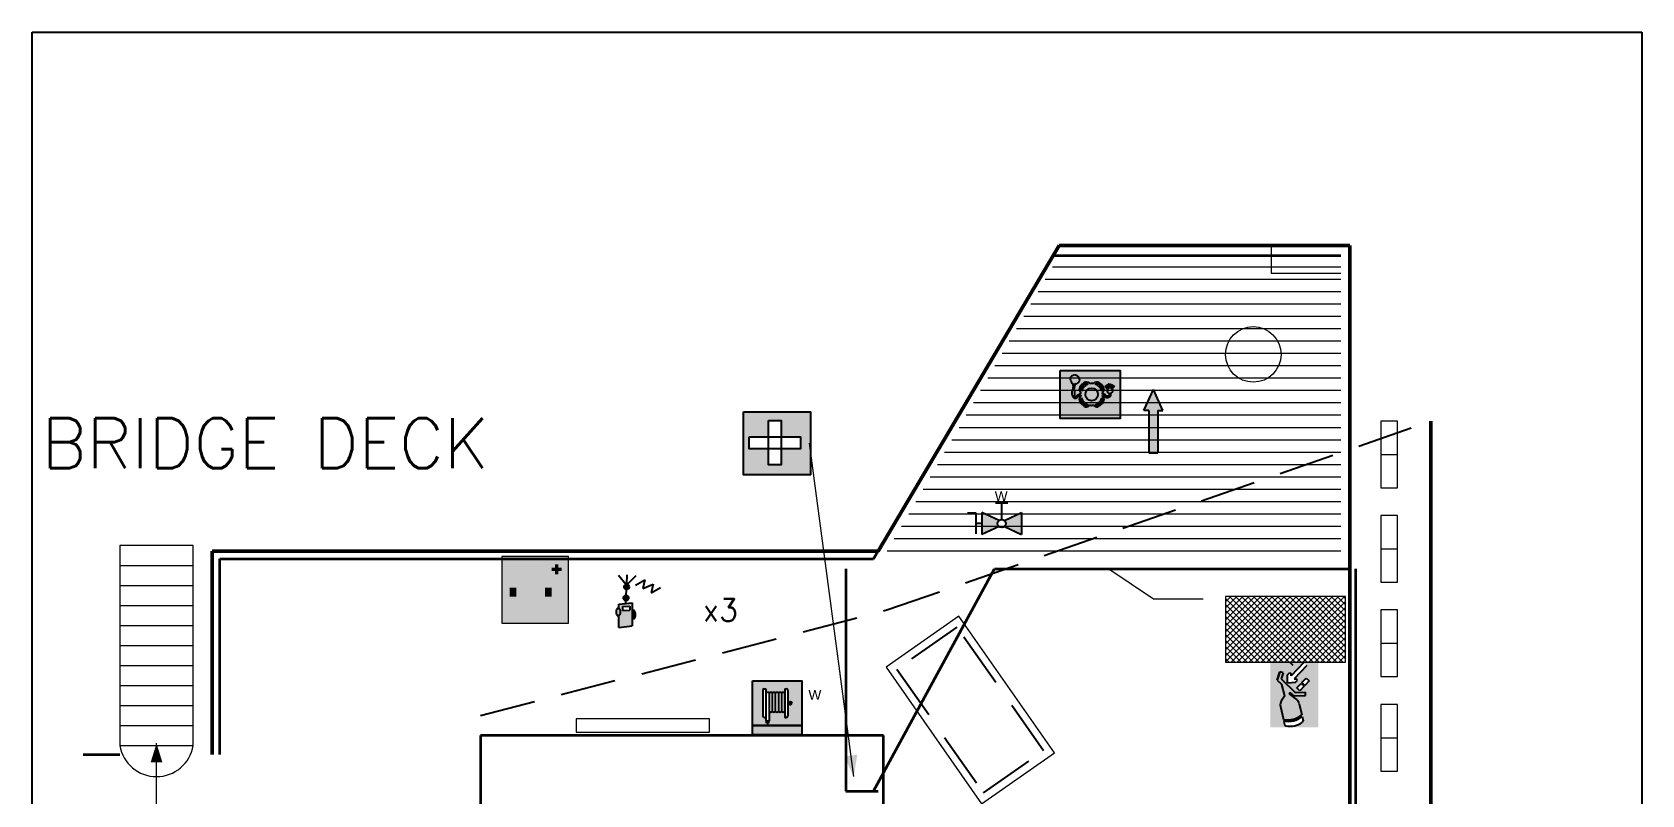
# Model space of a CAD drawing. Header units: millimetres. Extents: x -8500 to 134500, y -68500 to 34500.
# Drawn here: x 41500 to 56000, y -8863 to -2000 of the extents above; entities that cross this region are included whole.
import ezdxf
from ezdxf.enums import TextEntityAlignment as Align

# ---------------------------------------------------------------- set-up
doc = ezdxf.new("R2010")
doc.units = ezdxf.units.MM
doc.linetypes.add('DASHED_S', pattern=[750, 500, -250])
for name, color, linetype, lineweight in [('DASHED', 8, 'DASHED_S', 25), ('DETAIL', 9, 'Continuous', 13), ('HULL', 7, 'Continuous', 50), ('LEADER', 6, 'Continuous', 13), ('STAIR', 6, 'Continuous', 18), ('STRUCT', 7, 'Continuous', 35), ('SYM-FF', 1, 'Continuous', 18), ('SYM-LSA', 3, 'Continuous', 18), ('TEXT', 7, 'Continuous', 18), ('WINDOW', 5, 'Continuous', 18)]:
    doc.layers.add(name, color=color, linetype=linetype, lineweight=lineweight)
for name, color, linetype in [('dotted', 140, 'Continuous'), ('FIRE LINE', 1, 'Continuous'), ('HATCH', 1, 'Continuous'), ('INER2', 151, 'Continuous'), ('VENT', 210, 'Continuous')]:
    doc.layers.add(name, color=color, linetype=linetype)
doc.styles.add('ARIAL', font='arial.ttf')
doc.styles.add('ROMANS', font='romans.shx')
picture_1 = doc.add_image_def('image3.png', size_in_pixel=(725, 900))

# ---------------------------------------------------------------- blocks, each defined once
blk = doc.blocks.new('HOS')
at = {"layer": 'VENT'}
h = blk.add_hatch(color=3, dxfattribs=at)
h.paths.add_polyline_path([(5227.5722623177335, -4132.8303227136785), (5227.5722623177335, -4131.472752766331), (5226.126321468508, -4131.472752766331), (5226.126321468508, -4132.8303227136785)])
h.paths.add_polyline_path([(5226.665429183775, -4132.618401821925), (5226.665429183775, -4132.267842234012), (5226.245706848995, -4132.267842234012), (5226.245706848995, -4132.00958650977), (5226.665429183775, -4132.00958650977), (5226.665429183775, -4131.659026921858), (5226.935501857644, -4131.659026921858), (5226.935501857644, -4132.00958650977), (5227.353379512466, -4132.00958650977), (5227.353379512466, -4132.267842234012), (5226.935501857644, -4132.267842234012), (5226.935501857644, -4132.618401821925)])
at = {"layer": 'VENT', "color": 6}
for points in [[(5226.126321468508, -4131.472752766331), (5227.5722623177335, -4131.472752766331), (5227.5722623177335, -4132.8303227136785), (5226.126321468508, -4132.8303227136785)], [(5226.665429183775, -4131.659026921858), (5226.935501857644, -4131.659026921858), (5226.935501857644, -4132.618401821925), (5226.665429183775, -4132.618401821925)], [(5226.245706848995, -4132.00958650977), (5227.353379512466, -4132.00958650977), (5227.353379512466, -4132.267842234012), (5226.245706848995, -4132.267842234012)]]:
    blk.add_lwpolyline(points, close=True, dxfattribs=at)
blk = doc.blocks.new('FPR-MEDICAL LOCKER')
at = {"layer": 'VENT', "color": 3, "xscale": 0.45989954711139, "yscale": 0.45989954711139}
blk.add_blockref('HOS', (-2403.8256221611355, 1900.3746208022621), dxfattribs=at)
blk = doc.blocks.new('STRETCHER')
at = {"true_color": 0x6eb432}
h = blk.add_hatch(color=7, dxfattribs=at)
h.dxf.hatch_style = 1
h.paths.add_polyline_path([(-300, -300), (300, -300), (300, 300), (-300, 300)])
at = {"true_color": 0xffffff}
h = blk.add_hatch(color=7, dxfattribs=at)
h.dxf.hatch_style = 1
h.paths.add_polyline_path([(150, 170), (180, 170), (180, 140), (210, 140), (210, 170), (240, 170), (240, 200), (210, 200), (210, 230), (180, 230), (180, 200), (150, 200)])
h = blk.add_hatch(color=7, dxfattribs=at)
h.dxf.hatch_style = 1
h.paths.add_polyline_path([(-230, -60), (-170, -60), (-170, 20), (-230, 20)])
h = blk.add_hatch(color=7, dxfattribs=at)
h.dxf.hatch_style = 1
h.paths.add_polyline_path([(90, -60), (150, -60), (150, 20), (90, 20)])
h = blk.add_hatch(color=7, dxfattribs=at)
h.dxf.hatch_style = 1
h.paths.add_polyline_path([(-230, -130), (150, -130), (150, -60), (-230, -60)])
blk.add_lwpolyline([(-300, -300), (300, -300), (300, 300), (-300, 300)], close=True)
blk = doc.blocks.new('H VHF')
at = {"layer": 'HATCH'}
h = blk.add_hatch(color=80, dxfattribs=at)
h.paths.add_polyline_path([(-2247.5698931908746, -994.9713145375248, 1), (-2247.4585049582306, -994.9713145375248, 1)])
h.paths.add_polyline_path([(-2247.556193353649, -994.7324041492914, 1), (-2247.4448051210047, -994.7324041492914, 1)])
h = blk.add_hatch(color=7, dxfattribs=at)
edge = h.paths.add_edge_path()
edge.add_ellipse((-2247.6811988806126, -995.2730075182868), major_axis=(2e-14, -0.0882569156375), ratio=0.46630028571318, start_angle=0, end_angle=360.0000000000002)
h = blk.add_hatch(color=80, dxfattribs=at)
edge = h.paths.add_edge_path()
edge.add_ellipse((-2247.34764758817, -995.3297837849731), major_axis=(2e-14, -0.0882569156375), ratio=0.46630028571318, start_angle=314.31177882024366, end_angle=585.6882211797354)
edge.add_line((-2247.377095458416, -995.268130821974), (-2247.377095458416, -995.3914367479725))
at = {"layer": 'INER2'}
h = blk.add_hatch(color=80, dxfattribs=at)
edge = h.paths.add_edge_path()
edge.add_line((-2247.377095458416, -995.0756054685406), (-2247.6684185569993, -995.1067742252508))
edge.add_line((-2247.6684185569993, -995.1067742252508), (-2247.6684185569993, -995.1891142005358))
edge.add_ellipse((-2247.6811988806126, -995.2730075182868), major_axis=(2e-14, -0.0882569156375), ratio=0.46630028571318, start_angle=198.09220200842557, end_angle=341.9077979915063, ccw=False)
edge.add_line((-2247.6684185569993, -995.3569008360381), (-2247.6684185569993, -995.6063529170882))
edge.add_line((-2247.6684185569993, -995.6063529170882), (-2247.377095458416, -995.5751841603781))
edge.add_line((-2247.377095458416, -995.5751841603781), (-2247.377095458416, -995.0756054685405))
h.paths.add_polyline_path([(-2247.5915314850345, -995.2419034857376), (-2247.5904760246153, -995.1550565901749), (-2247.432040492488, -995.1507286928447), (-2247.4330959529066, -995.2375755884074)])
at = {"layer": 'dotted', "color": 6}
for p, q in [((-2247.6790468570625, -994.4783605794913), (-2247.5085998518093, -994.6771974095134)), ((-2247.498061731898, -994.6767494128951), (-2247.4888099010764, -994.4711905170554)), ((-2247.2999862446145, -994.4954214059914), (-2247.487606466061, -994.6781422834996)), ((-2247.308458445233, -994.6913278152971), (-2247.105365177981, -994.5797731953298)), ((-2247.105365177981, -994.5797731953298), (-2247.1471027137363, -994.766605189598)), ((-2247.1471027137363, -994.766605189598), (-2246.929962170356, -994.6732777207937)), ((-2246.929962170356, -994.6732777207937), (-2246.9716997061105, -994.8601097150621)), ((-2247.519375901241, -995.0908648510566), (-2247.516499025212, -995.0269458850337)), ((-2247.508552940044, -994.9158734288461), (-2247.5027991879865, -994.7880354968003)), ((-2246.9716997061105, -994.8601097150621), (-2246.7686064388586, -994.7485550950947)), ((-2247.6680750691257, -995.1067742252509), (-2247.3767519705425, -995.0756054685407)), ((-2247.6680750691257, -995.1891142005359), (-2247.6680750691257, -995.1067742252509)), ((-2247.6680750691257, -995.6063529170884), (-2247.6680750691257, -995.3569008360384)), ((-2247.5901325367417, -995.155056590175), (-2247.591187997161, -995.2419034857378)), ((-2247.591187997161, -995.2419034857378), (-2247.4327524650334, -995.2375755884076)), ((-2247.5901325367417, -995.155056590175), (-2247.4316970046143, -995.150728692845)), ((-2247.4316970046143, -995.150728692845), (-2247.4327524650334, -995.2375755884076)), ((-2247.3767519705425, -995.0756054685407), (-2247.3767519705425, -995.5751841603783)), ((-2247.6680750691257, -995.6063529170884), (-2247.3767519705425, -995.5751841603783))]:
    blk.add_line(p, q, dxfattribs=at)
for centre in [(-2247.5001557494534, -994.7324041492916), (-2247.513855586679, -994.971314537525)]:
    blk.add_circle(centre, 0.05569411632204, dxfattribs=at)
blk.add_ellipse((-2247.680855392739, -995.2730075182872), major_axis=(2e-14, -0.0882569156375), ratio=0.46630028571318, dxfattribs=at)
blk.add_ellipse((-2247.3473041002962, -995.3297837849733), major_axis=(2e-14, -0.0882569156375), ratio=0.46630028571318, start_param=5.48577541821343, end_param=10.22218784973517, dxfattribs=at)
blk = doc.blocks.new('FPR-HAND HELP VHF GMDSS')
at = {"layer": 'dotted', "color": 1, "xscale": 0.45989954711139, "yscale": 0.45989954711139}
blk.add_blockref('H VHF', (1033.4972201333221, 457.61788047095524), dxfattribs=at)
blk = doc.blocks.new('box')
at = {"layer": 'VENT'}
h = blk.add_hatch(color=1, dxfattribs=at)
h.paths.add_polyline_path([(1943.159325771644, -4115.59880511271), (1942.0933073256579, -4115.59880511271), (1942.0933073256579, -4116.56455545919), (1943.159325771644, -4116.56455545919)])
h.paths.add_polyline_path([(1942.8609040338692, -4116.356384316921, -0.36045246050835), (1942.827074600414, -4116.390954700581), (1942.7931285234222, -4116.390954700581), (1942.7931285234222, -4115.770540603978), (1942.827074600414, -4115.770540603978, -0.37468355164751), (1942.861013416507, -4115.8070085667405), (1942.8609587251876, -4116.0816964418245), (1942.8731599753992, -4116.0816964418245, -1), (1942.9444553520575, -4116.0816964418245, -1), (1942.8731599753992, -4116.0816964418245), (1942.8609587251876, -4116.0816964418245)])
h.paths.add_polyline_path([(1942.731802699488, -4116.265728177865), (1942.731802699488, -4115.863370378151, -0.4054505809248), (1942.7865621933715, -4115.863357658802), (1942.7865621933715, -4116.265740897214, -0.40545058092481)])
h.paths.add_polyline_path([(1942.8901330138951, -4116.0816964418245, -1), (1942.9274823135615, -4116.0816964418245, -1)])
h.paths.add_polyline_path([(1942.7252363694383, -4116.265728177865, -0.35778458132374), (1942.6639105455038, -4116.265728177863), (1942.6639105455038, -4115.863370378152, -0.35778458131794), (1942.7252363694374, -4115.863370378151)])
h.paths.add_polyline_path([(1942.6573442154531, -4116.265728177864, -0.35778458131829), (1942.596018391519, -4116.265728177864), (1942.596018391519, -4115.863370378151, -0.35778458131794), (1942.6573442154531, -4115.863370378151)])
h.paths.add_polyline_path([(1942.5894520614684, -4116.265728177865, -0.35778458131791), (1942.5281262375347, -4116.265728177865), (1942.5281262375347, -4115.863370378151, -0.35778458131794), (1942.5894520614684, -4115.863370378151)])
h.paths.add_polyline_path([(1942.521559907484, -4116.265728177865, -0.35778458131715), (1942.46023408355, -4116.265728177864), (1942.46023408355, -4115.863370378151, -0.35778458131794), (1942.521559907484, -4115.863370378151)])
h.paths.add_polyline_path([(1942.4536677534993, -4116.465131801348), (1942.3923419295652, -4116.465131801348), (1942.3923419295652, -4115.863370378151, -0.35778458131794), (1942.4536677534993, -4115.863370378151)])
h.paths.add_polyline_path([(1942.456571407818, -4116.471431169122), (1942.4384320689192, -4116.514479575899), (1942.406818592734, -4116.514479575899), (1942.388679253835, -4116.471431169122)])
h.paths.add_polyline_path([(1942.3857755995164, -4116.390954700581), (1942.3518295225226, -4116.390954700581, -0.37655340117455), (1942.317883445532, -4116.354238385563), (1942.317883445532, -4115.807256918995, -0.37655340117456), (1942.3518295225226, -4115.770540603978), (1942.385775599515, -4115.770540603978)])
blk.add_hatch(color=3, dxfattribs=at).paths.add_polyline_path([(1943.159325771644, -4116.56455545919), (1942.0933073256579, -4116.56455545919), (1942.0933073256579, -4116.766519734769), (1943.159325771644, -4116.766519734769)])
at = {"layer": 'dotted', "color": 6}
for p, q in [((1942.3183213443444, -4115.807256918995), (1942.3183213443444, -4116.354238385563)), ((1942.352267421335, -4115.770540603978), (1942.3862134983274, -4115.770540603978)), ((1942.3862134983274, -4115.770540603978), (1942.3862134983287, -4116.390954700581)), ((1942.3927798283776, -4116.465131801348), (1942.3927798283776, -4115.863370378151)), ((1942.4541056523117, -4115.863370378151), (1942.4541056523117, -4116.465131801348)), ((1942.4606719823623, -4116.265728177865), (1942.4606719823623, -4115.863370378151)), ((1942.5219978062964, -4115.863370378151), (1942.5219978062964, -4116.265728177865)), ((1942.528564136347, -4116.265728177864), (1942.528564136347, -4115.863370378151)), ((1942.5898899602807, -4115.863370378151), (1942.5898899602798, -4116.265728177865)), ((1942.5964562903314, -4116.265728177865), (1942.5964562903314, -4115.863370378151)), ((1942.6577821142655, -4115.863370378151), (1942.657782114266, -4116.265728177865)), ((1942.6643484443161, -4116.265728177864), (1942.6643484443161, -4115.863370378151)), ((1942.7256742682498, -4115.863370378151), (1942.7256742682498, -4116.265728177865)), ((1942.7322405983005, -4116.265728177864), (1942.7322405983005, -4115.863370378151)), ((1942.787000092184, -4115.863370378151), (1942.787000092184, -4116.265728177865)), ((1942.7935664222346, -4115.770540603978), (1942.7935664222346, -4116.390954700581)), ((1942.7935664222346, -4115.770540603978), (1942.8275124992265, -4115.770540603978)), ((1942.8614513153193, -4115.807008566729), (1942.8613419326816, -4116.3563843169195)), ((1942.861396624, -4116.0816964418245), (1942.9448932508699, -4116.0816964418245)), ((1942.9092455625405, -4116.117344130153), (1942.9092455625405, -4116.046048753495)), ((1942.352267421335, -4116.390954700581), (1942.3862134983274, -4116.390954700581)), ((1942.7935664222346, -4116.390954700581), (1942.8275124992265, -4116.390954700581)), ((1942.3891171526457, -4116.471431169122), (1942.4570093066304, -4116.471431169122)), ((1942.4072564915464, -4116.514479575899), (1942.3891171526475, -4116.471431169122)), ((1942.3927798283776, -4116.465131801348), (1942.4541056523117, -4116.465131801348)), ((1942.4072564915464, -4116.514479575899), (1942.4388699677315, -4116.514479575899)), ((1942.4388699677315, -4116.514479575899), (1942.4570093066304, -4116.471431169122))]:
    blk.add_line(p, q, dxfattribs=at)
for points in [[(1942.0937452244702, -4115.59880511271), (1943.1597636704564, -4115.59880511271), (1943.1597636704564, -4116.766519734769), (1942.0937452244702, -4116.766519734769)], [(1942.0937452244702, -4116.56455545919), (1943.1597636704564, -4116.56455545919), (1943.1597636704564, -4116.56455545919), (1942.0937452244702, -4116.56455545919)]]:
    blk.add_lwpolyline(points, close=True, dxfattribs=at)
for radius in [0.0356476883292, 0.01867464983343]:
    blk.add_circle((1942.9092455625405, -4116.0816964418245), radius, dxfattribs=at)
for centre, radius, start, end in [((1942.3562145352976, -4115.808240492966), 0.0379059538645, 95.97699429020469, 178.51313692569295), ((1942.4234427403449, -4115.900736100337), 0.04833643930538, 50.62714754243979, 129.3728524575606), ((1942.4913348943292, -4115.900736100337), 0.04833643930538, 50.62714754243979, 129.3728524575606), ((1942.559227048314, -4115.900736100337), 0.04833643930538, 50.62714754243979, 129.3728524575606), ((1942.6271192022982, -4115.900736100337), 0.04833643930538, 50.62714754243979, 129.3728524575606), ((1942.6950113562839, -4115.900736100337), 0.04833643930538, 50.62714754243979, 129.3728524575606), ((1942.7596268987, -4115.891578043398), 0.03931516028558, 45.84644646164389, 134.15355353858627), ((1942.8235653852644, -4115.808240492966), 0.0379059538645, 1.4868630743074438, 84.02300570979513), ((1942.3562145352976, -4116.353254811592), 0.0379059538645, 181.48686307430728, 264.0230057097955), ((1942.4913348943292, -4116.2283624556785), 0.04833643930538, 230.62714754243962, 309.37285245756044), ((1942.559227048314, -4116.2283624556785), 0.04833643930538, 230.62714754243962, 309.37285245756044), ((1942.6271192022982, -4116.2283624556785), 0.04833643930538, 230.62714754243962, 309.37285245756044), ((1942.6950113562839, -4116.2283624556785), 0.04833643930538, 230.62714754243962, 309.37285245756044), ((1942.7596268987, -4116.237520512617), 0.03931516028558, 225.84644646141396, 314.15355353835577), ((1942.8235653852644, -4116.353254811592), 0.0379059538645, 275.9769942902045, 358.5131369256928)]:
    blk.add_arc(centre, radius, start, end, dxfattribs=at)
at = {"layer": 'dotted', "color": 6, "style": 'ARIAL'}
blk.add_text('W', height=0.21216298119703, dxfattribs=at).set_placement((1943.305217066033, -4116.010571059095))
blk = doc.blocks.new('FPR-FIRE BOX HOSE WITH NOZZLES')
at = {"layer": 'VENT', "color": 2, "xscale": 0.45989954711139, "yscale": 0.45989954711139}
blk.add_blockref('box', (-893.4465108575009, 1893.0305422764322), dxfattribs=at)
blk = doc.blocks.new('RT')
at = {"layer": 'INER2'}
h = blk.add_hatch(color=80, dxfattribs=at)
h.paths.add_polyline_path([(-2247.253339815348, -991.7008389592204), (-2247.160417668152, -991.6039758243346), (-2247.0967272435764, -991.6650749309695), (-2247.1896493907725, -991.7619380658552)])
h.paths.add_polyline_path([(-2247.2716504428913, -991.7199261718943), (-2247.2079600183165, -991.7810252785287), (-2247.300882165512, -991.8778884134146), (-2247.364572590088, -991.8167893067796)])
h.paths.add_polyline_path([(-2247.250807952955, -992.4300259581926), (-2247.2246271088097, -992.5448477081285, -0.2251916368623), (-2247.6220573805667, -992.6296459996896), (-2247.645173168972, -992.528266714089, 0.22521699146813)])
h.paths.add_polyline_path([(-2247.9319213681406, -992.6671796897961), (-2246.894993671565, -992.6671796897961), (-2246.894993671565, -991.2348644758531), (-2247.9319213681406, -991.2348644758531)])
h.paths.add_polyline_path([(-2247.393257658436, -991.6939820363588), (-2247.568579771897, -991.7064755071009), (-2247.5633752379536, -991.5307858855922), (-2247.5168610495443, -991.4822989506476), (-2247.4866109556456, -991.5113182847957), (-2247.4879491534098, -991.5564918702034), (-2247.2125211322236, -991.2693824740852), (-2247.1466446339127, -991.3325787115398), (-2247.4220726550984, -991.6196881076576), (-2247.3769935639248, -991.6164757672657), (-2247.346743470027, -991.6454951014142)])
at = {"layer": 'dotted', "color": 6}
for p, q in [((-2247.730055671948, -991.4667412680802), (-2247.7837688333334, -991.6466358830737)), ((-2247.7837688333334, -991.6466358830737), (-2247.7300556719474, -991.4667412680803)), ((-2247.6604328989806, -991.4875293235796), (-2247.7300556719474, -991.4667412680803)), ((-2247.6604328989806, -991.4875293235796), (-2247.6994894758755, -991.6183365164957)), ((-2247.566818569827, -991.7053989503295), (-2247.5616140358834, -991.5297093288208)), ((-2247.5616140358834, -991.5297093288208), (-2247.515099847474, -991.4812223938762)), ((-2247.515099847474, -991.4812223938762), (-2247.4848497535754, -991.5102417280243)), ((-2247.4435318997575, -991.3315021547684), (-2247.509408398068, -991.2683059173138)), ((-2247.2107599301535, -991.2683059173138), (-2247.4861879513396, -991.555415313432)), ((-2247.4861879513396, -991.555415313432), (-2247.4848497535754, -991.5102417280245)), ((-2247.1448834318426, -991.3315021547684), (-2247.4203114530283, -991.6186115508862)), ((-2247.7837688333334, -991.6466358830737), (-2247.683948651057, -991.7433106964633)), ((-2247.6994894758755, -991.6183365164957), (-2247.3985545565743, -991.9097888711469)), ((-2247.6214641094016, -991.9867349331722), (-2247.683948651057, -991.7433106964633)), ((-2247.566818569827, -991.7053989503295), (-2247.391496456366, -991.6929054795874)), ((-2247.4203114530283, -991.6186115508862), (-2247.3752323618546, -991.6153992104943)), ((-2247.391496456366, -991.6929054795874), (-2247.3449822679568, -991.6444185446428)), ((-2247.3449822679568, -991.6444185446428), (-2247.3752323618546, -991.6153992104943)), ((-2247.3628113880177, -991.8157127500083), (-2247.2698892408216, -991.7188496151225)), ((-2247.299120963442, -991.8768118566433), (-2247.3628113880177, -991.8157127500083)), ((-2247.2061988162463, -991.7799487217574), (-2247.299120963442, -991.8768118566433)), ((-2247.2698892408216, -991.7188496151225), (-2247.2061988162463, -991.7799487217574)), ((-2247.251578613278, -991.6997624024491), (-2247.158656466082, -991.6028992675633)), ((-2247.1878881887023, -991.760861509084), (-2247.251578613278, -991.6997624024491)), ((-2247.0949660415063, -991.6639983741982), (-2247.1878881887023, -991.760861509084)), ((-2247.158656466082, -991.6028992675633), (-2247.0949660415063, -991.6639983741982)), ((-2247.7147398075535, -992.2143664974897), (-2247.65124958013, -992.492816610721)), ((-2247.6214641094016, -991.9867349331722), (-2247.69034712842, -992.0869106539075)), ((-2247.520008308281, -991.9479485404443), (-2247.3682060591236, -992.0675968016536)), ((-2247.501569785921, -991.9245548936241), (-2247.4273372986895, -991.9830638292414)), ((-2247.4273372986895, -991.9830638292414), (-2247.176520443058, -991.977842089948)), ((-2247.3985545565743, -991.9097888711469), (-2247.1780328187438, -991.9051978438791)), ((-2247.310697593176, -992.1585663091977), (-2247.2568843641125, -992.3945758548249)), ((-2247.176520443058, -991.977842089948), (-2247.1780328187438, -991.9051978438791)), ((-2247.643411966902, -992.5271901573177), (-2247.624698040089, -992.60926412762)), ((-2247.2490467508846, -992.4289494014213), (-2247.227407967077, -992.523850964163))]:
    blk.add_line(p, q, dxfattribs=at)
for centre, radius, start, end in [((-2247.55722200781, -992.1784504017375), 0.16156058668518, 145.48673474805082, 192.84458731481772), ((-2247.510789047101, -991.9362517170342), 0.01489330234003, 51.755350156740214, 231.7553501559637), ((-2247.4682153929193, -992.1944824049498), 0.16156058668518, 12.844587314788118, 51.7553501564331), ((-2247.557586825977, -992.0281392762372), 0.47402292845232, 258.7093902850555, 309.372732658121), ((-2247.5497492127492, -992.0625128228338), 0.47402292845232, 258.60386643644154, 309.3727326770286), ((-2247.51094721907, -992.1673313896629), 0.47402292845232, 259.1387518344358, 304.87115551599703), ((-2247.257690724223, -992.530755824484), 0.03105998191238, 304.87115551599703, 12.844587314869479), ((-2247.5944152829434, -992.6023592672991), 0.03105998191238, 192.84458731479538, 259.1387518344358)]:
    blk.add_arc(centre, radius, start, end, dxfattribs=at)
blk = doc.blocks.new('FPR-RADAR TRANSPONDER')
at = {"layer": 'dotted', "color": 1, "xscale": 0.45989954711139, "yscale": 0.45989954711139}
blk.add_blockref('RT', (1033.5963472447784, 456.19957169706686), dxfattribs=at)
blk = doc.blocks.new('MOB LINE')
at = {"layer": 'INER2'}
h = blk.add_hatch(color=80, dxfattribs=at)
h.paths.add_polyline_path([(-2248.099460951348, -1000.3735790440346), (-2246.803301330629, -1000.3735790440346), (-2246.803301330629, -999.3416132258227), (-2248.099460951348, -999.3416132258227)])
edge = h.paths.add_edge_path()
at = {"layer": 'dotted', "color": 6}
for p, q in [((-2247.7896401101175, -999.7645965311859), (-2247.8442662582565, -999.764596531186)), ((-2247.8442662582565, -999.764596531186), (-2247.8442662582565, -999.8701131672469)), ((-2247.831958801251, -999.8701131672469), (-2247.8442662582565, -999.8701131672469)), ((-2247.7896401101175, -999.8701131672469), (-2247.8005772694783, -999.8701131672469)), ((-2247.798377426819, -999.741131723467), (-2247.798377426819, -999.741131723467)), ((-2247.798377426819, -999.741131723467), (-2247.798377426819, -999.741131723467)), ((-2247.793128873812, -999.6928751255888), (-2247.793128873812, -999.6928751255888)), ((-2247.793128873812, -999.6928751255888), (-2247.793128873812, -999.6928751255888)), ((-2247.7896401101175, -999.764596531186), (-2247.7896401101175, -999.8701131672469)), ((-2247.7814313688127, -999.6248777908182), (-2247.7814313688127, -999.6248777908182)), ((-2247.7814313688127, -999.6248777908182), (-2247.7814313688127, -999.6248777908182)), ((-2247.6497829261693, -999.8176506048849), (-2247.659255841794, -999.8081776892599)), ((-2247.659255841794, -999.9067891961342), (-2247.6497829261693, -999.8973162805094)), ((-2247.4669160521075, -999.6158378995734), (-2247.4574431364827, -999.6253108151983)), ((-2247.377777460858, -999.6253108151983), (-2247.368304545233, -999.6158378995734)), ((-2247.1759647555464, -999.8081776892599), (-2247.1854376711713, -999.8176506048849)), ((-2247.1854376711713, -999.8973162805094), (-2247.1759647555464, -999.9067891961342)), ((-2247.120028095907, -999.6739994728555), (-2247.127187113769, -999.6811584907177)), ((-2247.127187113769, -999.6811584907177), (-2247.0820365379013, -999.7263090665856)), ((-2247.074877520039, -999.7191500487235), (-2247.120028095907, -999.6739994728555)), ((-2247.098727454273, -999.6570053673298), (-2247.1071455687147, -999.6626301715711)), ((-2247.1071455687147, -999.6626301715711), (-2247.071670988887, -999.7157216321693)), ((-2247.0632528744454, -999.710096827928), (-2247.098727454273, -999.6570053673298)), ((-2247.0745207129767, -999.6444933478119), (-2247.08387442058, -999.6483677803598)), ((-2247.08387442058, -999.6483677803598), (-2247.059439105001, -999.7073598506316)), ((-2247.0820365379013, -999.7263090665856), (-2247.074877520039, -999.7191500487235)), ((-2247.050085397397, -999.7034854180838), (-2247.0745207129767, -999.6444933478119)), ((-2247.071670988887, -999.7157216321693), (-2247.0632528744454, -999.710096827928)), ((-2247.059439105001, -999.7073598506316), (-2247.050085397397, -999.7034854180838)), ((-2247.048338123509, -999.6369442441953), (-2247.058267966537, -999.6389194127796)), ((-2247.058267966537, -999.6389194127796), (-2247.045810950681, -999.7015450605478)), ((-2247.035881107653, -999.6995698919633), (-2247.048338123509, -999.6369442441953)), ((-2247.045810950681, -999.7015450605478), (-2247.035881107653, -999.6995698919633)), ((-2247.038760537885, -999.8327727615567), (-2247.038760537885, -999.860465544725)), ((-2247.031310248255, -999.6346481642983), (-2247.031310248255, -999.6985007210396)), ((-2247.021185868101, -999.6346481642983), (-2247.031310248255, -999.6346481642983)), ((-2247.031310248255, -999.6985007210396), (-2247.021185868101, -999.6985007210396)), ((-2247.021185868101, -999.6985007210396), (-2247.021185868101, -999.6346481642983)), ((-2247.0166150087034, -999.6995698919633), (-2247.004157992847, -999.6369442441953)), ((-2247.006685165675, -999.7015450605478), (-2247.0166150087034, -999.6995698919633)), ((-2247.007450963307, -999.8327727615567), (-2247.007450963307, -999.860465544725)), ((-2246.994228149819, -999.6389194127796), (-2247.006685165675, -999.7015450605478)), ((-2247.004157992847, -999.6369442441953), (-2246.994228149819, -999.6389194127796)), ((-2247.002410718959, -999.7034854180838), (-2246.97797540338, -999.6444933478119)), ((-2246.993057011355, -999.7073598506316), (-2247.002410718959, -999.7034854180838)), ((-2246.968621695776, -999.6483677803598), (-2246.993057011355, -999.7073598506316)), ((-2246.9892432419106, -999.710096827928), (-2246.953768662083, -999.6570053673298)), ((-2246.980825127469, -999.7157216321693), (-2246.9892432419106, -999.710096827928)), ((-2246.9453505476413, -999.6626301715711), (-2246.980825127469, -999.7157216321693)), ((-2246.97797540338, -999.6444933478119), (-2246.968621695776, -999.6483677803598)), ((-2246.977618596317, -999.7191500487235), (-2246.932468020449, -999.6739994728555)), ((-2246.970459578455, -999.7263090665856), (-2246.977618596317, -999.7191500487235)), ((-2246.925309002587, -999.6811584907177), (-2246.970459578455, -999.7263090665856)), ((-2246.953768662083, -999.6570053673298), (-2246.9453505476413, -999.6626301715711)), ((-2246.932468020449, -999.6739994728555), (-2246.925309002587, -999.6811584907177)), ((-2247.4574431364827, -1000.0896560701958), (-2247.4669160521075, -1000.0991289858208)), ((-2247.368304545233, -1000.0991289858208), (-2247.377777460858, -1000.0896560701958))]:
    blk.add_line(p, q, dxfattribs=at)
blk.add_lwpolyline([(-2248.099460951348, -999.3416132258227), (-2246.803301330629, -999.3416132258227), (-2246.803301330629, -1000.3735790440346), (-2248.099460951348, -1000.3735790440346)], close=True, dxfattribs=at)
for centre, major_axis, ratio, start_param, end_param in [((-2247.8594905193077, -999.5251235410984), (0.01582569699547, 0.01582569699547), 0.99999999999919, 1.43793331731629, 3.357795494509), ((-2247.853685566625, -999.4958979682759), (-0.01592316118832, 0.01592316118832), 0.99999999999964, -0.60142958286491, 1.31843259432863), ((-2247.851164922585, -999.5535860943535), (-0.01593776062375, 0.01593776062375), 0.99999999999963, 0.34491226087354, 2.26477443806658), ((-2247.835124272897, -999.4771285158292), (-0.01621367806048, 0.01621367806048), 0.99999999999921, -1.28193924488386, 0.63792293230997), ((-2247.8037334052037, -999.4667498157896), (-0.01604061349292, 0.01604061349292), 0.99999999999952, 4.70289332308967, 6.62275550028463), ((-2247.7692117044444, -999.4636966909995), (0.01582235117198, 0.01582235117198), 0.99999999999843, 6.10865238197896, 8.02851455917354), ((-2247.741791036385, -999.4720146807828), (0.01627997509639, 0.01627997509639), 0.9999999999989, 5.55464464998523, 7.47450682717951), ((-2247.7188009085144, -999.4934574805586), (-0.01608748950936, 0.01608748950936), 0.99999999999863, 3.57809950527605, 5.4979616824686), ((-2247.7007762914636, -999.5239088242927), (-0.01620739602628, 0.01620739602628), 0.99999999999991, 3.43098669029904, 5.35084886749171), ((-2247.696498657111, -999.5509955213735), (0.01603035037735, 0.01603035037735), 0.9999999999993, 4.37260080366189, 6.29246298085444), ((-2247.8348211638604, -999.5893074575592), (-0.01604474384136, 0.01604474384136), 0.99999999999993, 0.16040767682489, 2.08026985401699), ((-2247.8064074495232, -999.5971525865757), (-0.02638646961933, 0.02638646961933), 0.99999999999937, 1.16961345416375, 3.08947563135805), ((-2247.8202664422147, -999.6557409143312), (0.00489878799286, 0.00489878799286), 0.99999999999453, 0.80790323766131, 2.7277654148552), ((-2247.8199514266316, -999.6589875787058), (0.00481508057918, 0.00481508057918), 0.99999999999843, 2.24859764427842, 4.16845982147192), ((-2247.8183244933307, -999.7128610845795), (-0.00472759872448, 0.00472759872448), 0.99999999999987, -0.46623167016664, 1.45363050702657), ((-2247.8169598380914, -999.7186270804413), (-0.00481459265252, 0.00481459265252), 0.9999999999977, 0.54464633042053, 2.46450850761121), ((-2247.8150161045246, -999.6533819955865), (-0.00500436153804, 0.00500436153804), 0.99999999999926, 4.44724637162181, 6.36710854881379), ((-2247.814281480452, -999.7100310105681), (0.00500436153804, 0.00500436153804), 0.99999999999941, 6.19926206554538, 8.11912424273742), ((-2247.8130755855955, -999.6697423583349), (-0.00472751067458, 0.00472751067458), 0.99999999999834, 0.11710378452628, 2.03696596171428), ((-2247.810976445999, -999.7295386294973), (-0.00472734570613, 0.00472734570613), 0.99999999999823, 0.11711426038429, 2.03697643758), ((-2247.8094013147083, -999.679865472257), (0.0048771640294, 0.0048771640294), 0.99999999999817, 1.77701461099254, 3.69687678819018), ((-2247.8038895481277, -999.7333635388933), (-0.00673528666398, 0.00673528666398), 0.99999999999904, 1.05345659220113, 2.9733187693951), ((-2247.7998481049194, -999.6834802403891), (0.0081673721169, 0.0081673721169), 0.99999999999872, 2.62798391818612, 4.54784609538028), ((-2247.8047281309478, -999.6551127412542), (-0.00473016866534, 0.00473016866534), 0.99999999999885, 4.24659922644562, 6.16646140364091), ((-2247.8054627550205, -999.7117617562355), (-0.00506507335768, 0.00506507335768), 0.9999999999979, 4.07447880778576, 5.99434098498051), ((-2247.7958572487787, -999.6594659187671), (-0.00489989724853, 0.00489989724853), 0.9999999999962, 3.950149184627, 5.87001136181952), ((-2247.7985336820198, -999.7176350413862), (-0.00489861805501, 0.00489861805501), 0.99999999999747, 3.55536789413637, 5.47523007133006), ((-2247.7985336820198, -999.7342057937814), (0.00489861805501, 0.00489861805501), 0.99999999999761, 3.94954788943926, 5.86941006663287), ((-2247.7889817624705, -999.6876262725021), (0.00473016866534, 0.00473016866534), 0.99999999999885, 3.25831655712847, 5.17817873432378), ((-2247.7961188926815, -999.7259204175838), (0.00498054066806, 0.00498054066806), 0.99999999999998, 4.53785605518363, 6.45771823238067), ((-2247.788193906433, -999.6660741695171), (-0.00481439093854, 0.00481439093854), 0.99999999999849, 3.68619113286705, 5.60605331005698), ((-2247.7847292624265, -999.6833801358948), (-0.00472751067454, 0.00472751067454), 0.99999999999805, 2.67542301866476, 4.5952851958625), ((-2247.7845717922833, -999.6742028251365), (0.0050623412814, 0.0050623412814), 0.99999999999669, 4.71786915439987, 6.63773133159321), ((-2247.765773576374, -999.6082269952689), (-0.0161619221703, 0.0161619221703), 0.99999999999892, 1.60152161297624, 3.5213837901712), ((-2247.7343827086816, -999.5963218570257), (-0.01651867808147, 0.01651867808147), 0.99999999999912, 1.89533855777353, 3.8152007349675), ((-2247.708566981974, -999.5766334489698), (0.01587147741297, 0.01587147741297), 0.99999999999903, 3.81086764115674, 5.73072981835022), ((-2247.5968694827793, -999.7457913302449), (0.06238635901499, 0.06238635901499), 0.99999999999954, 1.79897985341104, 3.14159265358923), ((-2247.4176102986703, -999.8574834426971), (-0.21173324226224, 0.21173324226224), 0.99999999999994, -0.22818352660787, 0.22818352661096), ((-2247.5968694827793, -999.7457913302449), (-0.04154445294721, 0.04154445294721), 0.99999999999984, 0.22818352661665, 1.49494283469583), ((-2247.4176102986703, -999.8574834426971), (0.16656948088943, 0.16656948088943), 0.99999999999794, 2.42211145612975, 2.52610588469184), ((-2247.4176102986703, -999.8574834426971), (0.16656948089451, 0.16656948089451), 0.99999999998846, 2.18628309568644, 2.27978337443993), ((-2247.4176102986703, -999.8574834426971), (-0.19089133619446, 0.19089133619446), 0.99999999999965, -0.2281835266079, 0.22818352661103), ((-2247.4176102986703, -999.8574834426971), (0.16656948088992, 0.16656948088992), 0.99999999999978, 1.1023344014391, 2.0392582521513), ((-2247.5293024111224, -999.6782242585883), (0.062386359015, 0.062386359015), 0.99999999999993, 6.2831853071792, 7.62579810735885), ((-2247.5293024111224, -999.6782242585883), (0.0415444529472, 0.0415444529472), 0.99999999999982, 0.07585349209839, 1.34261280017905), ((-2247.4176102986703, -999.8574834426971), (-0.09616970864473, 0.09616970864473), 0.99999999999993, 3.92699081698728, 10.21017612416686), ((-2247.4176102986703, -999.8574834426971), (-0.16656948088991, 0.16656948088991), 0.99999999999991, -0.95530955788503, -0.61548676890978), ((-2247.305918186218, -999.6782242585883), (0.06238635901499, 0.06238635901499), 0.99999999999976, 0.22818352661563, 1.5707963267951), ((-2247.305918186218, -999.6782242585883), (0.0415444529472, 0.0415444529472), 0.99999999999965, 0.22818352661536, 1.49494283469493), ((-2247.4176102986703, -999.8574834426971), (0.16656948088989, 0.16656948088989), 0.99999999999982, 5.81472338182313, 6.75164723253554), ((-2247.4176102986703, -999.8574834426971), (0.19089133619444, 0.19089133619444), 0.9999999999997, 6.05500178056865, 6.5113688337876), ((-2247.4176102986703, -999.8574834426971), (0.21173324226222, 0.21173324226222), 0.99999999999998, 6.05500178056871, 6.51136883378756), ((-2247.2383511145617, -999.7457913302449), (-0.04154445294719, 0.04154445294719), 0.99999999999978, 3.21744614568919, 4.48420545376864), ((-2247.4176102986703, -999.8574834426971), (0.16656948088965, 0.16656948088965), 0.99999999999831, 5.5301854478211, 5.6676985382818), ((-2247.4176102986703, -999.8574834426971), (0.16656948089844, 0.16656948089844), 0.99999999997956, 5.32787574927204, 5.39716539405719), ((-2247.2383511145617, -999.7457913302449), (-0.06238635901499, 0.06238635901499), 0.99999999999977, 3.14159265359548, 4.48420545377386), ((-2247.023105750596, -999.7736369420289), (-0.043255736708, 0.043255736708), 0.99999999999966, 2.6149841559896, 8.38059013157501), ((-2247.5968694827793, -999.9691755551491), (-0.06238635901499, 0.06238635901499), 0.99999999999955, 5.5e-13, 1.34261280017876), ((-2247.4176102986703, -999.8574834426971), (0.21173324226224, 0.21173324226224), 0.99999999999993, 2.91340912697883, 3.36977618019766), ((-2247.5968694827793, -999.9691755551491), (-0.04154445294718, 0.04154445294718), 0.99999999999989, 0.07585349209967, 1.3426128001787), ((-2247.4176102986703, -999.8574834426971), (0.19089133619446, 0.19089133619446), 0.99999999999965, 2.91340912697877, 3.36977618019769), ((-2247.4176102986703, -999.8574834426971), (0.1665694808899, 0.1665694808899), 0.99999999999984, 2.67313072823334, 3.61005457894556), ((-2247.5293024111224, -1000.0367426268058), (-0.06238635901499, 0.06238635901499), 0.99999999999968, 1.79897985341077, 3.14159265359035), ((-2247.5293024111224, -1000.0367426268057), (0.0415444529472, 0.0415444529472), 0.9999999999998, 3.36977618020594, 4.63653548828369), ((-2247.4176102986703, -999.8574834426971), (0.16656948088991, 0.16656948088991), 0.99999999999991, 3.75707942249957, 4.09690221147482), ((-2247.305918186218, -1000.0367426268058), (-0.06238635901499, 0.06238635901499), 0.99999999999979, 1.57079632679469, 2.91340912697418), ((-2247.4176102986703, -999.8574834426971), (-0.16656948088987, 0.16656948088987), 0.99999999999991, 2.67313072823389, 3.61005457894586), ((-2247.305918186218, -1000.0367426268057), (-0.04154445294722, 0.04154445294722), 0.9999999999997, 1.64664981889514, 2.91340912697434), ((-2247.4176102986703, -999.8574834426971), (-0.19089133619444, 0.19089133619444), 0.9999999999997, 2.91340912698178, 3.36977618020073), ((-2247.4176102986703, -999.8574834426971), (-0.21173324226222, 0.21173324226222), 0.99999999999998, 2.91340912698182, 3.36977618020067), ((-2247.2383511145617, -999.9691755551491), (0.0415444529472, 0.0415444529472), 0.99999999999974, 4.94057250700069, 6.2073318150772), ((-2247.2383511145617, -999.9691755551491), (-0.06238635901501, 0.06238635901501), 0.99999999999973, 3.36977618020095, 4.71238898037902)]:
    blk.add_ellipse(centre, major_axis=major_axis, ratio=ratio, start_param=start_param, end_param=end_param, dxfattribs=at)
for points, knots in [([(-2247.831958801251, -999.8701131672469), (-2247.830976172722, -999.8848906026531), (-2247.828344465501, -999.9244680037999), (-2247.752167037023, -999.9559776137979), (-2247.7137312463033, -999.8924635735451), (-2247.6740047350227, -999.8798018400732), (-2247.652663532867, -999.8729999185109)], [0, 0, 0, 0, 0.79769850224758, 2.13642169629813, 3.19362197995623, 4.42079334924359, 4.42079334924359, 4.42079334924359, 4.42079334924359]), ([(-2247.8005772694783, -999.8701131672469), (-2247.800105731565, -999.8769081842509), (-2247.7995948489615, -999.8825830974149), (-2247.798132436754, -999.8898787698031), (-2247.7973745821732, -999.8921088809342), (-2247.796033934256, -999.8948790173713), (-2247.795499816489, -999.8957180729831), (-2247.793453899849, -999.8981470635722), (-2247.7920345103535, -999.8995300795383), (-2247.78627074117, -999.9040188540314), (-2247.78050357566, -999.9068201781554), (-2247.7713741505736, -999.909083556576), (-2247.7678643111976, -999.9090767935432), (-2247.7651539561803, -999.9085932213039), (-2247.7649603553996, -999.9085267141304), (-2247.7629623267735, -999.9074339043958), (-2247.761398030102, -999.9063639896854), (-2247.7553781353677, -999.9010709519388), (-2247.7499173975657, -999.894798279191), (-2247.739215732446, -999.8836161983904), (-2247.734942115339, -999.8794160394878), (-2247.7255489489517, -999.8716896509101), (-2247.720698448099, -999.8683124869015), (-2247.7060460824796, -999.8593943649677), (-2247.6961745932877, -999.8550537678495), (-2247.6781525254946, -999.8482467439574), (-2247.6699025914595, -999.8456329924983), (-2247.6524877608776, -999.8395011826899)], [0.02799396253165, 0.02799396253165, 0.02799396253165, 0.02799396253165, 0.30718679576697, 0.30718679576697, 0.51687449722656, 0.51687449722656, 0.67508343187456, 0.67508343187456, 0.83329236652256, 0.83329236652256, 1.2026727253671, 1.2026727253671, 1.4981513702711, 1.4981513702711, 1.67518071984009, 1.67518071984009, 1.85221006940908, 1.85221006940908, 2.20597599923467, 2.20597599923467, 2.38731137739084, 2.38731137739084, 2.56864675554702, 2.56864675554702, 2.93131751185937, 2.93131751185937, 3.25905539173024, 3.25905539173024, 3.25905539173024, 3.25905539173024]), ([(-2247.007450963307, -999.860465544725), (-2247.0085805154595, -999.8702801043203), (-2247.0094294896135, -999.8768890946914), (-2247.0133202894117, -999.8892143392368), (-2247.015267330825, -999.8940450901772), (-2247.0206643351576, -999.9029175612303), (-2247.023758895218, -999.9067886721368), (-2247.030250963112, -999.9131819023856), (-2247.0337237974204, -999.9158734599191), (-2247.047548983487, -999.9247059511591), (-2247.058489076402, -999.9280467311416), (-2247.080558513288, -999.9308013199234), (-2247.0917977042805, -999.930190508252), (-2247.1077871750663, -999.9255463955479), (-2247.112645148256, -999.9236035682727), (-2247.121771760091, -999.9185901760869), (-2247.1257265621502, -999.9157219023218), (-2247.137042848999, -999.9061118532449), (-2247.1421458618925, -999.8994283418652), (-2247.1500405451893, -999.8896486769072), (-2247.1528647424648, -999.8866076637602), (-2247.1543284471463, -999.8854343354863), (-2247.154493613924, -999.8853332477513), (-2247.1555885003004, -999.8847689375928), (-2247.1563776072917, -999.8844280218846), (-2247.160654799471, -999.8830456259831), (-2247.1664656352514, -999.882126187488), (-2247.176780614989, -999.8814470078596), (-2247.1799135071124, -999.8812991636688), (-2247.183236989761, -999.8811464095171)], [0, 0, 0, 0, 0.25024059315998, 0.25024059315998, 0.38864572813851, 0.38864572813851, 0.49991061788023, 0.49991061788023, 0.61117550762195, 0.61117550762195, 0.93106077836492, 0.93106077836492, 1.25094604910789, 1.25094604910789, 1.38720838547823, 1.38720838547823, 1.52347072184857, 1.52347072184857, 1.84039194737924, 1.84039194737924, 2.15731317290992, 2.15731317290992, 2.29373427459185, 2.29373427459185, 2.43015537627378, 2.43015537627378, 2.83276685260484, 2.83276685260484, 2.98979213182536, 2.98979213182536, 2.98979213182536, 2.98979213182536]), ([(-2247.038760537885, -999.860465544725), (-2247.040064583537, -999.8690739878423), (-2247.044322994182, -999.8971851860568), (-2247.107745133672, -999.9064691183607), (-2247.1305576043114, -999.852221710664), (-2247.1650533613424, -999.8506384450395), (-2247.1821690992233, -999.849852877139)], [0, 0, 0, 0, 0.46181681295617, 1.50808035680833, 2.40654188138052, 3.29134136387657, 3.29134136387657, 3.29134136387657, 3.29134136387657])]:
    blk.add_open_spline(points, degree=3, knots=knots, dxfattribs=at)
blk = doc.blocks.new('FPR-MANOVER BOARD')
at = {"layer": 'dotted', "color": 1, "xscale": 0.45989954711139, "yscale": 0.45989954711139}
blk.add_blockref('MOB LINE', (1033.6018723416082, 459.8340556383373), dxfattribs=at)
blk = doc.blocks.new('hyd')
at = {"layer": 'FIRE LINE'}
for color, points in [(1, [(1942.4941264520626, -4114.805223884486), (1942.1215816313452, -4114.633413371204), (1942.1215816313452, -4115.110807162349), (1942.4941264520626, -4114.938996649067, -0.21944488485711), (1942.46328552572, -4114.872110266777, -0.21944488485711)]), (80, [(1942.6083456346882, -4114.805223884486, -0.21944488485711), (1942.6391865610308, -4114.872110266777, -0.21944488485711), (1942.6083456346882, -4114.938996649067), (1942.980890455406, -4115.110807162349), (1942.980890455406, -4114.633413371204)])]:
    blk.add_hatch(color=color, dxfattribs=at).paths.add_polyline_path(points)
at = {"layer": 'dotted', "color": 6}
for p, q in [((1941.8158699973133, -4114.645778329085), (1941.989943849489, -4114.645778329085)), ((1941.989943849489, -4114.645778329085), (1941.989943849489, -4115.098442204468)), ((1942.1220195301576, -4114.633413371204), (1942.1220195301576, -4115.110807162349)), ((1942.494564350875, -4114.805223884486), (1942.1220195301576, -4114.633413371204)), ((1942.4176031565357, -4114.4303997794195), (1942.6857447278403, -4114.4303997794195)), ((1942.5516739421878, -4114.784159749121), (1942.5516739421878, -4114.4303997794195)), ((1942.608783533501, -4114.805223884486), (1942.9813283542185, -4114.633413371204)), ((1942.9813283542185, -4114.633413371204), (1942.9813283542185, -4115.110807162349)), ((1942.1086307871724, -4114.872110266777), (1941.989943849489, -4114.872110266777)), ((1942.494564350875, -4114.938996649067), (1942.1220195301576, -4115.110807162349)), ((1942.608783533501, -4114.938996649067), (1942.9813283542185, -4115.110807162349))]:
    blk.add_line(p, q, dxfattribs=at)
blk.add_circle((1942.5516739421878, -4114.872110266777), 0.08795051765538, dxfattribs=at)
at = {"layer": 'dotted', "color": 6, "style": 'ARIAL'}
blk.add_text('W', height=0.21216298119703, dxfattribs=at).set_placement((1942.4003134924624, -4114.387960273903))
blk = doc.blocks.new('FPR-WATER FIRE HYDRANT')
at = {"layer": 'VENT', "color": 2, "xscale": 0.45989954711139, "yscale": 0.45989954711139}
blk.add_blockref('hyd', (-893.3082360707331, 1892.371378048837), dxfattribs=at)
blk = doc.blocks.new('arro')
at = {"layer": 'INER2'}
blk.add_hatch(color=80, dxfattribs=at).paths.add_polyline_path([(1721.956473429288, -4085.056881994871), (1721.956473429288, -4085.1635585053536), (1721.043548659883, -4085.1635585053536), (1721.0432918002134, -4085.358723716121), (1721.956473429288, -4085.358723716121), (1721.956473429288, -4085.4654002266034), (1722.4125973716891, -4085.2611411107373)])
at = {"layer": 'dotted', "color": 6}
for p, q in [((1721.9569113281004, -4085.1635585053536), (1721.9569113281004, -4085.056881994871)), ((1721.9569113281004, -4085.056881994871), (1722.413035270502, -4085.2611411107373)), ((1721.0439865586955, -4085.1635585053536), (1721.0437296990258, -4085.358723716121)), ((1721.9569113281004, -4085.1635585053536), (1721.0439865586955, -4085.1635585053536)), ((1721.9569113281004, -4085.358723716121), (1721.0439865586955, -4085.358723716121)), ((1721.9569113281004, -4085.4654002266034), (1722.413035270502, -4085.2611411107373)), ((1721.9569113281004, -4085.358723716121), (1721.9569113281004, -4085.4654002266034))]:
    blk.add_line(p, q, dxfattribs=at)
blk = doc.blocks.new('FPR-PRIMARY MEANS OF ESCAPE')
at = {"layer": 'VENT', "color": 1, "xscale": 0.45989954711139, "yscale": 0.45989954711139}
blk.add_blockref('arro', (-791.822002658836, 1878.8097486285878), dxfattribs=at)

msp = doc.modelspace()

# ---------------------------------------------------------------- hatches: boundary and pattern name
at = {"layer": 'DETAIL'}
h = msp.add_hatch(dxfattribs=at)
h.set_pattern_fill('LINE', color=8, scale=35)
h.set_pattern_definition([(0, (0, 0), (0, 111.125), [])])
h.paths.add_polyline_path([(49200, -6670), (50750, -4010), (53290, -4010), (53290, -6750), (50170, -6750)])
h = msp.add_hatch(dxfattribs=at)
h.set_pattern_fill('ANSI37', color=8, scale=12)
h.set_pattern_definition([(45, (0, 0), (-26.9407683636, 26.9407683636), []), (135, (0, 0), (-26.9407683636, -26.9407683636), [])])
h.paths.add_polyline_path([(52250, -7670), (53330, -7670), (53330, -7080), (52250, -7080)])
at = {"layer": 'LEADER'}
h = msp.add_hatch(color=7, dxfattribs=at)
h.dxf.hatch_style = 1
h.paths.add_polyline_path([(48900, -8700), (48933.33340994334, -8502.797353512815), (48816.16226032005, -8518.420173462588)])
at = {"layer": 'STAIR'}
h = msp.add_hatch(color=7, dxfattribs=at)
h.dxf.hatch_style = 1
h.paths.add_polyline_path([(42620, -8400), (42566.80636280096, -8571.960568042608), (42673.19363719904, -8571.960568042608)])

# ---------------------------------------------------------------- linework, layer by layer
at = {"layer": 'DASHED'}
for p, q in [((49200, -7200), (54100, -5500)), ((45540, -8150), (49200, -7200)), ((49830.288197896654, -7353.696385887641), (49289.64784866592, -7732.256833879331)), ((50610.35215133408, -8467.743166120668), (49830.288197896654, -7353.696385887641)), ((49289.64784866592, -7732.256833879331), (50069.711802103346, -8846.30361411236)), ((50069.711802103346, -8846.30361411236), (50610.35215133408, -8467.743166120668))]:
    msp.add_line(p, q, dxfattribs=at)
at = {"layer": 'DETAIL'}
for p, q in [((52660, -3920), (52660, -4170)), ((52660, -4170), (53290, -4170)), ((51200, -6830), (51600, -7100)), ((51600, -7100), (52050, -7100)), ((53330, -7080), (52250, -7080)), ((52250, -7080), (52250, -7670)), ((53330, -7670), (53330, -7080)), ((49847.47849045231, -7256.205392242838), (49192.15685502112, -7715.066541323675)), ((50707.84314497888, -8484.933458676325), (49847.47849045231, -7256.205392242838)), ((52250, -7670), (53330, -7670)), ((49192.15685502112, -7715.066541323675), (50052.52150954769, -8943.794607757161)), ((50052.52150954769, -8943.794607757161), (50707.84314497888, -8484.933458676325))]:
    msp.add_line(p, q, dxfattribs=at)
msp.add_circle((52500, -4900), 250, dxfattribs=at)
at = {"layer": 'HULL'}
for p, q in [((49120, -6670), (50750, -3920)), ((50750, -3920), (53370, -3920)), ((53370, -3920), (53370, -18050)), ((54100, -5500), (54100, -16450)), ((43120, -8500), (43120, -6670)), ((43120, -6670), (49120, -6670))]:
    msp.add_line(p, q, dxfattribs=at)
at = {"layer": 'LEADER'}
msp.add_line((48500, -5700), (48900, -8700), dxfattribs=at)
at = {"layer": 'STAIR'}
for p, q in [((42950, -6620), (42290, -6620)), ((42290, -6620), (42290, -8420)), ((42950, -8420), (42950, -6620)), ((42290, -6800), (42950, -6800)), ((42290, -6980), (42950, -6980)), ((42290, -7160), (42950, -7160)), ((42290, -7340), (42950, -7340)), ((42290, -7520), (42950, -7520)), ((42290, -7700), (42950, -7700)), ((42290, -7880), (42950, -7880)), ((42290, -8060), (42950, -8060)), ((42290, -8240), (42950, -8240)), ((42620, -8950), (42620, -8400)), ((42290, -8420), (42950, -8420))]:
    msp.add_line(p, q, dxfattribs=at)
msp.add_arc((42620, -8365.535714285714), 334.4642857142857, 189.37179967900542, 350.6282003209946, dxfattribs=at)
at = {"layer": 'STRUCT'}
for p, q in [((49080, -6740), (50700, -4010)), ((50700, -4010), (53290, -4010)), ((43190, -8500), (43190, -6740)), ((43190, -6740), (49080, -6740)), ((48830, -6830), (48830, -8830)), ((49080, -8830), (50170, -6830)), ((50170, -6830), (53370, -6830)), ((53420, -6830), (53420, -14830)), ((49170, -8330), (45540, -8330)), ((45540, -8330), (45540, -13250)), ((49170, -13250), (49170, -8330)), ((41960, -8500), (42290, -8500)), ((48830, -8830), (49120, -8830))]:
    msp.add_line(p, q, dxfattribs=at)
at = {"layer": 'WINDOW'}
for p, q in [((53800, -5500), (53650, -5500)), ((53650, -5500), (53650, -6100)), ((53800, -6100), (53800, -5500)), ((53650, -5800), (53800, -5800)), ((53650, -6100), (53800, -6100)), ((53800, -6350), (53650, -6350)), ((53650, -6350), (53650, -6950)), ((53800, -6950), (53800, -6350)), ((53650, -6650), (53800, -6650)), ((53650, -6950), (53800, -6950)), ((53800, -7200), (53650, -7200)), ((53650, -7200), (53650, -7800)), ((53800, -7800), (53800, -7200)), ((53650, -7500), (53800, -7500)), ((53650, -7800), (53800, -7800)), ((53800, -8050), (53650, -8050)), ((53650, -8050), (53650, -8650)), ((53800, -8650), (53800, -8050)), ((47600, -8180), (46400, -8180)), ((46400, -8180), (46400, -8300)), ((47600, -8300), (47600, -8180)), ((46400, -8300), (47600, -8300)), ((53650, -8350), (53800, -8350)), ((53650, -8650), (53800, -8650))]:
    msp.add_line(p, q, dxfattribs=at)

# ---------------------------------------------------------------- block references
at = {"layer": 'SYM-FF', "xscale": 906.54, "yscale": 906.54}
for name, p in [('FPR-WATER FIRE HYDRANT', (50170, -6370)), ('FPR-FIRE BOX HOSE WITH NOZZLES', (48240, -8080))]:
    msp.add_blockref(name, p, dxfattribs=at)
at = {"layer": 'SYM-LSA', "xscale": 906.54, "yscale": 906.54}
for name, p in [('FPR-MANOVER BOARD', (51030, -5260)), ('FPR-MEDICAL LOCKER', (48210, -5700)), ('FPR-HAND HELP VHF GMDSS', (46970, -7120)), ('FPR-RADAR TRANSPONDER', (52860, -7960))]:
    msp.add_blockref(name, p, dxfattribs=at)
at = {"layer": 'SYM-LSA', "xscale": 906.54, "yscale": 906.54, "rotation": 90}
msp.add_blockref('FPR-PRIMARY MEANS OF ESCAPE', (51600, -5500), dxfattribs=at)
at = {"layer": 'SYM-LSA'}
msp.add_blockref('STRETCHER', (46030, -7020), dxfattribs=at)

# ---------------------------------------------------------------- texts
at = {"layer": 'TEXT', "style": 'ROMANS'}
for s, height, p in [('BRIDGE DECK', 450, (43600, -5700)), ('x3', 200, (47700, -7200))]:
    msp.add_text(s, height=height, dxfattribs=at).set_placement(p, align=Align.MIDDLE_CENTER)

# ---------------------------------------------------------------- pictures from other files: only their frames are drawn
at = {"layer": '0-REFERENCE-IMAGE'}
image = msp.add_image(picture_1, insert=(41500, -20000), size_in_units=(14500, 18000), dxfattribs=dict(at, fade=50))

doc.saveas('drawing.dxf')
